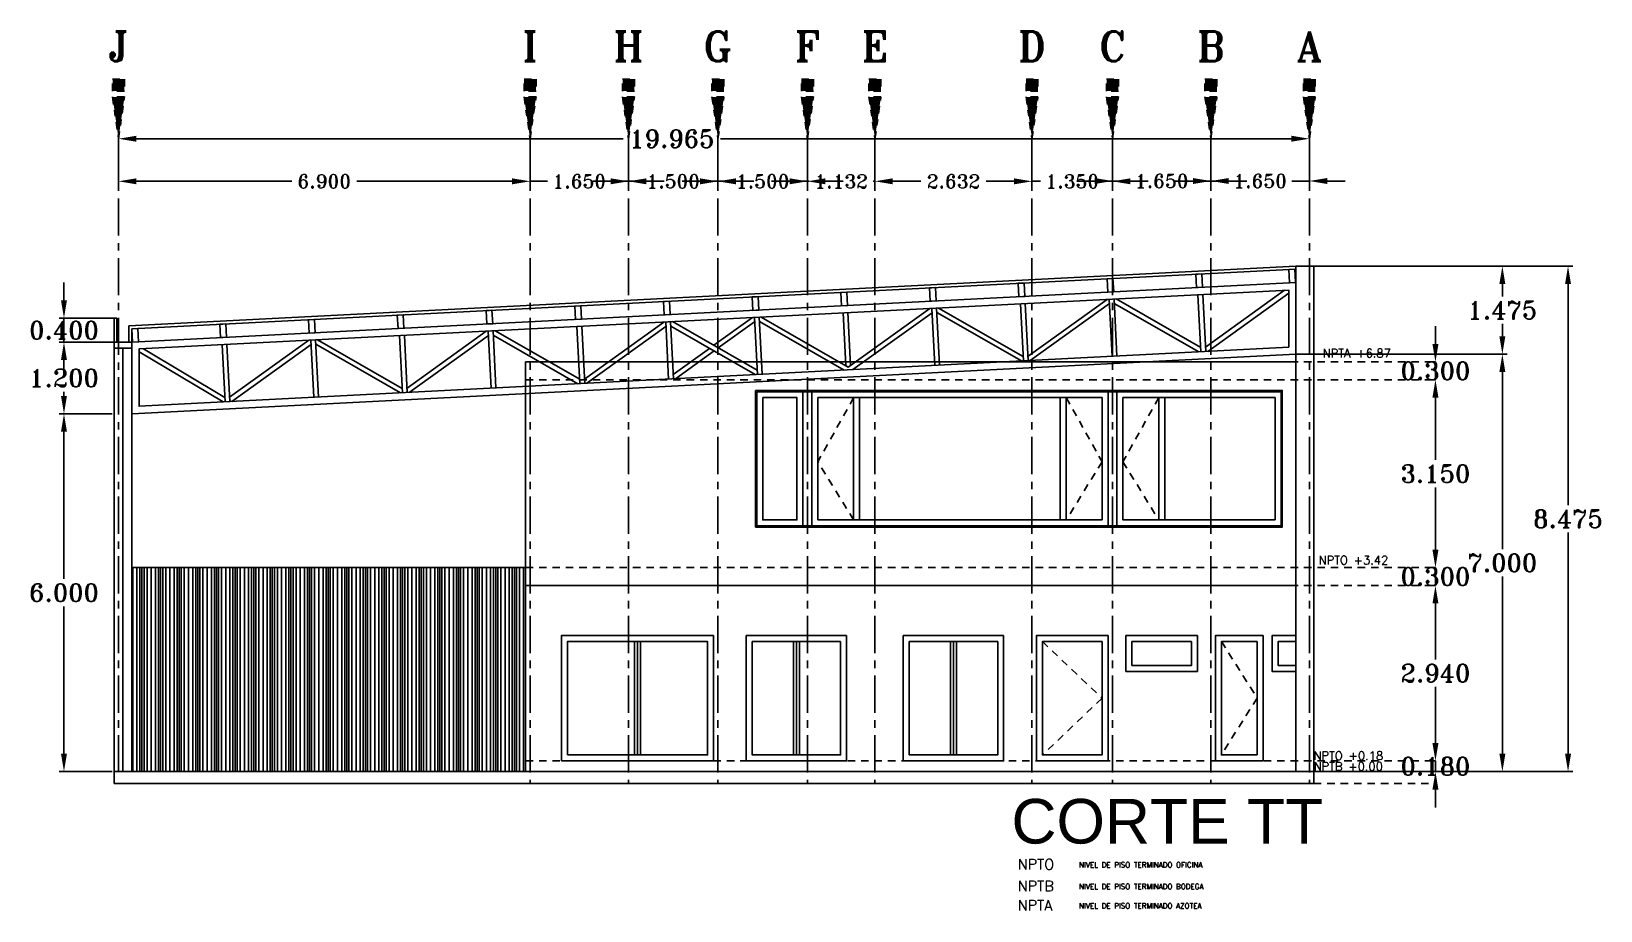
# Model space of a CAD drawing. Extents: x 915 to 2178, y -798 to 165.
# Drawn here: x 1330.35 to 1356.66, y -748.1 to -733.36 of the extents above; entities that cross this region are included whole.
import ezdxf
from ezdxf.enums import TextEntityAlignment as Align

# ---------------------------------------------------------------- set-up
doc = ezdxf.new("R2010")
doc.units = 0
doc.header["$LTSCALE"] = 0.5
doc.header["$MEASUREMENT"] = 0
for name, pattern in [('CENTER', [2, 1.25, -0.25, 0.25, -0.25]), ('DASHDOT2', [0.5, 0.25, -0.125, 0, -0.125]), ('HIDDEN2', [0.1875, 0.125, -0.0625])]:
    doc.linetypes.add(name, pattern=pattern)
doc.layers.get('0').update_dxf_attribs({"linetype": 'CONTINUOUS'})
doc.layers.get('DEFPOINTS').update_dxf_attribs({"linetype": 'CONTINUOUS'})
for name, color, linetype in [('COTA', 7, 'CONTINUOUS'), ('EJE', 125, 'DASHDOT2'), ('EJES', 125, 'CENTER'), ('LOSA', 1, 'CONTINUOUS'), ('MEM', 7, 'CONTINUOUS'), ('MOBILIARIO', 125, 'CONTINUOUS'), ('MURO', 150, 'CONTINUOUS'), ('muro bajo', 40, 'CONTINUOUS'), ('muro_facahda', 33, 'CONTINUOUS'), ('proyecciones', 6, 'HIDDEN2')]:
    doc.layers.add(name, color=color, linetype=linetype)
doc.styles.add('ROMANT', font='romant')
doc.styles.add('SWISS', font='SAS_____.pfb')
doc.dimstyles.new('detalle', dxfattribs={"dimtxt": 0.2, "dimasz": 0.15, "dimexe": 0.08, "dimexo": 0, "dimgap": 0.08, "dimtad": 0, "dimtih": 1, "dimtoh": 1, "dimdec": 3, "dimzin": 1, "dimdsep": 46, "dimtxsty": 'ROMANT', "dimcen": 0.15, "dimclrd": 143, "dimclre": 9, "dimadec": 0, "dimazin": 0, "dimtfac": 1, "dimtdec": 3, "dimtmove": 0, "dimatfit": 3, "dimfxl": 1, "dimarcsym": 0})

# ---------------------------------------------------------------- blocks, each defined once
blk = doc.blocks.new('DI-P0101')
at = {"const_width": 0.2}
blk.add_lwpolyline([(0, 0.8), (0, 1)], dxfattribs=at)
for points in [[(0.1, 1), (0.1, 0.8), (-0.1, 0.8), (-0.1, 1)], [(0, 0), (0.1, 0.7), (-0.1, 0.7)]]:
    blk.add_lwpolyline(points, close=True)
blk.add_lwpolyline([(0, 0, 0, 0.2, 0), (0, 0.7, 0.2, 0.2, 0)], format="xyseb")
at = {"style": 'ROMANT'}
blk.add_attdef('1', text='', height=0.6, dxfattribs=at).set_placement((0, 1.3), align=Align.CENTER)
blk = doc.blocks.new('*D212')
at = {"layer": 'COTA', "color": 9, "lineweight": -2, "transparency": 16777216}
for p, q in [((1351.773, -735.787), (1351.773, -735.952)), ((1350.123, -735.872), (1350.123, -735.952))]:
    blk.add_line(p, q, dxfattribs=at)
at = {"layer": 'COTA', "color": 143, "lineweight": -2, "transparency": 16777216}
for p, q in [((1349.823, -735.872), (1349.523, -735.872)), ((1350.123, -735.872), (1350.413, -735.872)), ((1351.773, -735.872), (1351.482, -735.872)), ((1352.073, -735.872), (1352.373, -735.872))]:
    blk.add_line(p, q, dxfattribs=at)
at = {"layer": 'COTA', "color": 143, "transparency": 16777216}
for points in [[(1349.823, -735.822), (1349.823, -735.922), (1350.123, -735.872)], [(1352.073, -735.822), (1352.073, -735.922), (1351.773, -735.872)]]:
    blk.add_solid(points, dxfattribs=at)
at = {"layer": 'DEFPOINTS', "color": 0, "transparency": 16777216}
for p in [(1351.773, -735.787), (1350.123, -735.872), (1350.123, -735.872)]:
    blk.add_point(p, dxfattribs=at)
at = {"layer": 'COTA', "color": 0, "transparency": 16777216, "insert": (1350.948, -735.872), "char_height": 0.23, "attachment_point": 5, "style": 'ROMANT'}
blk.add_mtext('1.650', dxfattribs=at)
blk = doc.blocks.new('*D213')
at = {"layer": 'COTA', "color": 9, "lineweight": -2, "transparency": 16777216}
for p, q in [((1348.473, -735.872), (1348.473, -735.792)), ((1350.123, -735.787), (1350.123, -735.952))]:
    blk.add_line(p, q, dxfattribs=at)
at = {"layer": 'COTA', "color": 143, "lineweight": -2, "transparency": 16777216}
for p, q in [((1348.173, -735.872), (1347.873, -735.872)), ((1348.473, -735.872), (1348.763, -735.872)), ((1350.123, -735.872), (1349.832, -735.872)), ((1350.423, -735.872), (1350.723, -735.872))]:
    blk.add_line(p, q, dxfattribs=at)
at = {"layer": 'COTA', "color": 143, "transparency": 16777216}
for points in [[(1348.173, -735.822), (1348.173, -735.922), (1348.473, -735.872)], [(1350.423, -735.822), (1350.423, -735.922), (1350.123, -735.872)]]:
    blk.add_solid(points, dxfattribs=at)
at = {"layer": 'DEFPOINTS', "color": 0, "transparency": 16777216}
for p in [(1350.123, -735.787), (1348.473, -735.872), (1348.473, -735.872)]:
    blk.add_point(p, dxfattribs=at)
at = {"layer": 'COTA', "color": 0, "transparency": 16777216, "insert": (1349.298, -735.872), "char_height": 0.23, "attachment_point": 5, "style": 'ROMANT'}
blk.add_mtext('1.650', dxfattribs=at)
blk = doc.blocks.new('*D214')
at = {"layer": 'COTA', "color": 9, "lineweight": -2, "transparency": 16777216}
for p, q in [((1347.123, -735.787), (1347.123, -735.957)), ((1348.473, -735.787), (1348.473, -735.957))]:
    blk.add_line(p, q, dxfattribs=at)
at = {"layer": 'COTA', "color": 143, "lineweight": -2, "transparency": 16777216}
for p, q in [((1346.823, -735.877), (1346.523, -735.877)), ((1347.123, -735.877), (1347.263, -735.877)), ((1348.473, -735.877), (1348.332, -735.877)), ((1348.773, -735.877), (1349.073, -735.877))]:
    blk.add_line(p, q, dxfattribs=at)
at = {"layer": 'COTA', "color": 143, "transparency": 16777216}
for points in [[(1346.823, -735.827), (1346.823, -735.927), (1347.123, -735.877)], [(1348.773, -735.827), (1348.773, -735.927), (1348.473, -735.877)]]:
    blk.add_solid(points, dxfattribs=at)
at = {"layer": 'DEFPOINTS', "color": 0, "transparency": 16777216}
for p in [(1347.123, -735.787), (1348.473, -735.787), (1347.123, -735.877)]:
    blk.add_point(p, dxfattribs=at)
at = {"layer": 'COTA', "color": 0, "transparency": 16777216, "insert": (1347.798, -735.877), "char_height": 0.23, "attachment_point": 5, "style": 'ROMANT'}
blk.add_mtext('1.350', dxfattribs=at)
blk = doc.blocks.new('*D215')
at = {"layer": 'COTA', "color": 9, "lineweight": -2, "transparency": 16777216}
for p, q in [((1344.49, -735.787), (1344.49, -735.957)), ((1347.123, -735.813), (1347.123, -735.957))]:
    blk.add_line(p, q, dxfattribs=at)
at = {"layer": 'COTA', "color": 143, "lineweight": -2, "transparency": 16777216}
for p, q in [((1344.79, -735.877), (1345.261, -735.877)), ((1346.823, -735.877), (1346.352, -735.877))]:
    blk.add_line(p, q, dxfattribs=at)
at = {"layer": 'COTA', "color": 143, "transparency": 16777216}
for points in [[(1344.79, -735.827), (1344.79, -735.927), (1344.49, -735.877)], [(1346.823, -735.827), (1346.823, -735.927), (1347.123, -735.877)]]:
    blk.add_solid(points, dxfattribs=at)
at = {"layer": 'DEFPOINTS', "color": 0, "transparency": 16777216}
for p in [(1344.49, -735.787), (1347.123, -735.813), (1344.49, -735.877)]:
    blk.add_point(p, dxfattribs=at)
at = {"layer": 'COTA', "color": 0, "transparency": 16777216, "insert": (1345.807, -735.877), "char_height": 0.23, "attachment_point": 5, "style": 'ROMANT'}
blk.add_mtext('2.632', dxfattribs=at)
blk = doc.blocks.new('*D216')
at = {"layer": 'COTA', "color": 9, "lineweight": -2, "transparency": 16777216}
for p, q in [((1343.358, -735.787), (1343.358, -735.957)), ((1344.49, -735.877), (1344.49, -735.797))]:
    blk.add_line(p, q, dxfattribs=at)
at = {"layer": 'COTA', "color": 143, "lineweight": -2, "transparency": 16777216}
for p, q in [((1343.058, -735.877), (1342.758, -735.877)), ((1343.358, -735.877), (1343.39, -735.877)), ((1344.49, -735.877), (1344.459, -735.877)), ((1344.79, -735.877), (1345.09, -735.877))]:
    blk.add_line(p, q, dxfattribs=at)
at = {"layer": 'COTA', "color": 143, "transparency": 16777216}
for points in [[(1343.058, -735.827), (1343.058, -735.927), (1343.358, -735.877)], [(1344.79, -735.827), (1344.79, -735.927), (1344.49, -735.877)]]:
    blk.add_solid(points, dxfattribs=at)
at = {"layer": 'DEFPOINTS', "color": 0, "transparency": 16777216}
for p in [(1343.358, -735.787), (1343.358, -735.877), (1344.49, -735.877)]:
    blk.add_point(p, dxfattribs=at)
at = {"layer": 'COTA', "color": 0, "transparency": 16777216, "insert": (1343.924, -735.877), "char_height": 0.23, "attachment_point": 5, "style": 'ROMANT'}
blk.add_mtext('1.132', dxfattribs=at)
blk = doc.blocks.new('*D217')
at = {"layer": 'COTA', "color": 9, "lineweight": -2, "transparency": 16777216}
for p, q in [((1341.858, -735.787), (1341.858, -735.957)), ((1343.358, -735.787), (1343.358, -735.957))]:
    blk.add_line(p, q, dxfattribs=at)
at = {"layer": 'COTA', "color": 143, "lineweight": -2, "transparency": 16777216}
for p, q in [((1341.558, -735.877), (1341.258, -735.877)), ((1341.858, -735.877), (1342.073, -735.877)), ((1343.358, -735.877), (1343.143, -735.877)), ((1343.658, -735.877), (1343.958, -735.877))]:
    blk.add_line(p, q, dxfattribs=at)
at = {"layer": 'COTA', "color": 143, "transparency": 16777216}
for points in [[(1341.558, -735.827), (1341.558, -735.927), (1341.858, -735.877)], [(1343.658, -735.827), (1343.658, -735.927), (1343.358, -735.877)]]:
    blk.add_solid(points, dxfattribs=at)
at = {"layer": 'DEFPOINTS', "color": 0, "transparency": 16777216}
for p in [(1341.858, -735.787), (1343.358, -735.787), (1341.858, -735.877)]:
    blk.add_point(p, dxfattribs=at)
at = {"layer": 'COTA', "color": 0, "transparency": 16777216, "insert": (1342.608, -735.877), "char_height": 0.23, "attachment_point": 5, "style": 'ROMANT'}
blk.add_mtext('1.500', dxfattribs=at)
blk = doc.blocks.new('*D218')
at = {"layer": 'COTA', "color": 9, "lineweight": -2, "transparency": 16777216}
for p, q in [((1340.358, -735.787), (1340.358, -735.957)), ((1341.858, -735.877), (1341.858, -735.797))]:
    blk.add_line(p, q, dxfattribs=at)
at = {"layer": 'COTA', "color": 143, "lineweight": -2, "transparency": 16777216}
for p, q in [((1340.058, -735.877), (1339.758, -735.877)), ((1340.358, -735.877), (1340.573, -735.877)), ((1341.858, -735.877), (1341.643, -735.877)), ((1342.158, -735.877), (1342.458, -735.877))]:
    blk.add_line(p, q, dxfattribs=at)
at = {"layer": 'COTA', "color": 143, "transparency": 16777216}
for points in [[(1340.058, -735.827), (1340.058, -735.927), (1340.358, -735.877)], [(1342.158, -735.827), (1342.158, -735.927), (1341.858, -735.877)]]:
    blk.add_solid(points, dxfattribs=at)
at = {"layer": 'DEFPOINTS', "color": 0, "transparency": 16777216}
for p in [(1340.358, -735.787), (1340.358, -735.877), (1341.858, -735.877)]:
    blk.add_point(p, dxfattribs=at)
at = {"layer": 'COTA', "color": 0, "transparency": 16777216, "insert": (1341.108, -735.877), "char_height": 0.23, "attachment_point": 5, "style": 'ROMANT'}
blk.add_mtext('1.500', dxfattribs=at)
blk = doc.blocks.new('*D219')
at = {"layer": 'COTA', "color": 9, "lineweight": -2, "transparency": 16777216}
for p, q in [((1338.708, -735.787), (1338.708, -735.957)), ((1340.358, -735.877), (1340.358, -735.797))]:
    blk.add_line(p, q, dxfattribs=at)
at = {"layer": 'COTA', "color": 143, "lineweight": -2, "transparency": 16777216}
for p, q in [((1338.408, -735.877), (1338.108, -735.877)), ((1338.708, -735.877), (1338.998, -735.877)), ((1340.358, -735.877), (1340.068, -735.877)), ((1340.658, -735.877), (1340.958, -735.877))]:
    blk.add_line(p, q, dxfattribs=at)
at = {"layer": 'COTA', "color": 143, "transparency": 16777216}
for points in [[(1338.408, -735.827), (1338.408, -735.927), (1338.708, -735.877)], [(1340.658, -735.827), (1340.658, -735.927), (1340.358, -735.877)]]:
    blk.add_solid(points, dxfattribs=at)
at = {"layer": 'DEFPOINTS', "color": 0, "transparency": 16777216}
for p in [(1338.708, -735.787), (1338.708, -735.877), (1340.358, -735.877)]:
    blk.add_point(p, dxfattribs=at)
at = {"layer": 'COTA', "color": 0, "transparency": 16777216, "insert": (1339.533, -735.877), "char_height": 0.23, "attachment_point": 5, "style": 'ROMANT'}
blk.add_mtext('1.650', dxfattribs=at)
blk = doc.blocks.new('*D220')
at = {"layer": 'COTA', "color": 9, "lineweight": -2, "transparency": 16777216}
for p, q in [((1331.808, -735.163), (1331.808, -735.957)), ((1338.708, -735.877), (1338.708, -735.797))]:
    blk.add_line(p, q, dxfattribs=at)
at = {"layer": 'COTA', "color": 143, "lineweight": -2, "transparency": 16777216}
for p, q in [((1332.108, -735.877), (1334.713, -735.877)), ((1338.408, -735.877), (1335.803, -735.877))]:
    blk.add_line(p, q, dxfattribs=at)
at = {"layer": 'COTA', "color": 143, "transparency": 16777216}
for points in [[(1332.108, -735.827), (1332.108, -735.927), (1331.808, -735.877)], [(1338.408, -735.827), (1338.408, -735.927), (1338.708, -735.877)]]:
    blk.add_solid(points, dxfattribs=at)
at = {"layer": 'DEFPOINTS', "color": 0, "transparency": 16777216}
for p in [(1331.808, -735.163), (1331.808, -735.877), (1338.708, -735.877)]:
    blk.add_point(p, dxfattribs=at)
at = {"layer": 'COTA', "color": 0, "transparency": 16777216, "insert": (1335.258, -735.877), "char_height": 0.23, "attachment_point": 5, "style": 'ROMANT'}
blk.add_mtext('6.900', dxfattribs=at)
blk = doc.blocks.new('*D221')
at = {"layer": 'COTA', "color": 9, "lineweight": -2, "transparency": 16777216}
for p, q in [((1351.773, -735.007), (1351.773, -735.243)), ((1331.808, -735.163), (1331.808, -735.083))]:
    blk.add_line(p, q, dxfattribs=at)
at = {"layer": 'COTA', "color": 143, "lineweight": -2, "transparency": 16777216}
for p, q in [((1332.108, -735.163), (1340.271, -735.163)), ((1351.473, -735.163), (1341.902, -735.163))]:
    blk.add_line(p, q, dxfattribs=at)
at = {"layer": 'COTA', "color": 143, "transparency": 16777216}
for points in [[(1332.108, -735.113), (1332.108, -735.213), (1331.808, -735.163)], [(1351.473, -735.113), (1351.473, -735.213), (1351.773, -735.163)]]:
    blk.add_solid(points, dxfattribs=at)
at = {"layer": 'DEFPOINTS', "color": 0, "transparency": 16777216}
for p in [(1351.773, -735.007), (1331.808, -735.163), (1351.773, -735.163)]:
    blk.add_point(p, dxfattribs=at)
at = {"layer": 'COTA', "color": 0, "transparency": 16777216, "insert": (1341.086, -735.163), "char_height": 0.3, "attachment_point": 5, "style": 'ROMANT'}
blk.add_mtext('19.965', dxfattribs=at)
blk = doc.blocks.new('*D222')
at = {"layer": 'COTA', "color": 9, "lineweight": -2, "transparency": 16777216}
for p, q in [((1353.887, -739.204), (1353.807, -739.204)), ((1353.887, -742.354), (1353.807, -742.354))]:
    blk.add_line(p, q, dxfattribs=at)
at = {"layer": 'COTA', "color": 143, "lineweight": -2, "transparency": 16777216}
for p, q in [((1353.887, -739.504), (1353.887, -740.549)), ((1353.887, -742.054), (1353.887, -741.009))]:
    blk.add_line(p, q, dxfattribs=at)
at = {"layer": 'COTA', "color": 143, "transparency": 16777216}
for points in [[(1353.837, -739.504), (1353.937, -739.504), (1353.887, -739.204)], [(1353.837, -742.054), (1353.937, -742.054), (1353.887, -742.354)]]:
    blk.add_solid(points, dxfattribs=at)
at = {"layer": 'DEFPOINTS', "color": 0, "transparency": 16777216}
for p in [(1353.887, -739.204), (1353.887, -739.204), (1353.887, -742.354)]:
    blk.add_point(p, dxfattribs=at)
at = {"layer": 'COTA', "color": 0, "transparency": 16777216, "insert": (1353.887, -740.779), "char_height": 0.3, "attachment_point": 5, "style": 'ROMANT'}
blk.add_mtext('3.150', dxfattribs=at)
blk = doc.blocks.new('*D223')
at = {"layer": 'COTA', "color": 9, "lineweight": -2, "transparency": 16777216}
for p, q in [((1353.887, -742.654), (1353.807, -742.654)), ((1353.887, -745.594), (1353.807, -745.594))]:
    blk.add_line(p, q, dxfattribs=at)
at = {"layer": 'COTA', "color": 143, "lineweight": -2, "transparency": 16777216}
for p, q in [((1353.887, -742.954), (1353.887, -743.894)), ((1353.887, -745.294), (1353.887, -744.354))]:
    blk.add_line(p, q, dxfattribs=at)
at = {"layer": 'COTA', "color": 143, "transparency": 16777216}
for points in [[(1353.837, -742.954), (1353.937, -742.954), (1353.887, -742.654)], [(1353.837, -745.294), (1353.937, -745.294), (1353.887, -745.594)]]:
    blk.add_solid(points, dxfattribs=at)
at = {"layer": 'DEFPOINTS', "color": 0, "transparency": 16777216}
for p in [(1353.887, -742.654), (1353.887, -745.594), (1353.887, -745.594)]:
    blk.add_point(p, dxfattribs=at)
at = {"layer": 'COTA', "color": 0, "transparency": 16777216, "insert": (1353.887, -744.124), "char_height": 0.3, "attachment_point": 5, "style": 'ROMANT'}
blk.add_mtext('2.940', dxfattribs=at)
blk = doc.blocks.new('*D224')
at = {"layer": 'COTA', "color": 143, "lineweight": -2, "transparency": 16777216}
for p, q in [((1353.887, -745.294), (1353.887, -744.994)), ((1353.887, -745.594), (1353.887, -745.774)), ((1353.887, -745.594), (1353.887, -745.774)), ((1353.887, -746.074), (1353.887, -746.374))]:
    blk.add_line(p, q, dxfattribs=at)
at = {"layer": 'COTA', "color": 9, "lineweight": -2, "transparency": 16777216}
for p, q in [((1353.887, -745.594), (1353.807, -745.594)), ((1353.887, -745.774), (1353.807, -745.774))]:
    blk.add_line(p, q, dxfattribs=at)
at = {"layer": 'COTA', "color": 143, "transparency": 16777216}
for points in [[(1353.837, -745.294), (1353.937, -745.294), (1353.887, -745.594)], [(1353.837, -746.074), (1353.937, -746.074), (1353.887, -745.774)]]:
    blk.add_solid(points, dxfattribs=at)
at = {"layer": 'DEFPOINTS', "color": 0, "transparency": 16777216}
for p in [(1353.887, -745.594), (1353.887, -745.774), (1353.887, -745.774)]:
    blk.add_point(p, dxfattribs=at)
at = {"layer": 'COTA', "color": 0, "transparency": 16777216, "insert": (1353.887, -745.684), "char_height": 0.3, "attachment_point": 5, "style": 'ROMANT'}
blk.add_mtext('0.180', dxfattribs=at)
blk = doc.blocks.new('*D225')
at = {"layer": 'COTA', "color": 143, "lineweight": -2, "transparency": 16777216}
for p, q in [((1353.887, -742.054), (1353.887, -741.754)), ((1353.887, -742.354), (1353.887, -742.654)), ((1353.887, -742.354), (1353.887, -742.654)), ((1353.887, -742.954), (1353.887, -743.254))]:
    blk.add_line(p, q, dxfattribs=at)
at = {"layer": 'COTA', "color": 9, "lineweight": -2, "transparency": 16777216}
for p, q in [((1353.887, -742.354), (1353.807, -742.354)), ((1353.887, -742.654), (1353.807, -742.654))]:
    blk.add_line(p, q, dxfattribs=at)
at = {"layer": 'COTA', "color": 143, "transparency": 16777216}
for points in [[(1353.837, -742.054), (1353.937, -742.054), (1353.887, -742.354)], [(1353.837, -742.954), (1353.937, -742.954), (1353.887, -742.654)]]:
    blk.add_solid(points, dxfattribs=at)
at = {"layer": 'DEFPOINTS', "color": 0, "transparency": 16777216}
for p in [(1353.887, -742.354), (1353.887, -742.654), (1353.887, -742.654)]:
    blk.add_point(p, dxfattribs=at)
at = {"layer": 'COTA', "color": 0, "transparency": 16777216, "insert": (1353.887, -742.504), "char_height": 0.3, "attachment_point": 5, "style": 'ROMANT'}
blk.add_mtext('0.300', dxfattribs=at)
blk = doc.blocks.new('*D226')
at = {"layer": 'COTA', "color": 143, "lineweight": -2, "transparency": 16777216}
for p, q in [((1353.887, -738.604), (1353.887, -738.304)), ((1353.887, -738.904), (1353.887, -739.204)), ((1353.887, -738.904), (1353.887, -739.204)), ((1353.887, -739.504), (1353.887, -739.804))]:
    blk.add_line(p, q, dxfattribs=at)
at = {"layer": 'COTA', "color": 9, "lineweight": -2, "transparency": 16777216}
for p, q in [((1353.887, -738.904), (1353.807, -738.904)), ((1353.887, -739.204), (1353.807, -739.204))]:
    blk.add_line(p, q, dxfattribs=at)
at = {"layer": 'COTA', "color": 143, "transparency": 16777216}
for points in [[(1353.837, -738.604), (1353.937, -738.604), (1353.887, -738.904)], [(1353.837, -739.504), (1353.937, -739.504), (1353.887, -739.204)]]:
    blk.add_solid(points, dxfattribs=at)
at = {"layer": 'DEFPOINTS', "color": 0, "transparency": 16777216}
for p in [(1353.887, -738.904), (1353.887, -739.204), (1353.887, -739.204)]:
    blk.add_point(p, dxfattribs=at)
at = {"layer": 'COTA', "color": 0, "transparency": 16777216, "insert": (1353.887, -739.054), "char_height": 0.3, "attachment_point": 5, "style": 'ROMANT'}
blk.add_mtext('0.300', dxfattribs=at)
blk = doc.blocks.new('*D227')
at = {"layer": 'COTA', "color": 9, "lineweight": -2, "transparency": 16777216}
for p, q in [((1331.7, -739.774), (1330.814, -739.774)), ((1331.7, -745.774), (1330.814, -745.774))]:
    blk.add_line(p, q, dxfattribs=at)
at = {"layer": 'COTA', "color": 143, "lineweight": -2, "transparency": 16777216}
for p, q in [((1330.894, -740.074), (1330.894, -742.544)), ((1330.894, -745.474), (1330.894, -743.004))]:
    blk.add_line(p, q, dxfattribs=at)
at = {"layer": 'COTA', "color": 143, "transparency": 16777216}
for points in [[(1330.844, -740.074), (1330.944, -740.074), (1330.894, -739.774)], [(1330.844, -745.474), (1330.944, -745.474), (1330.894, -745.774)]]:
    blk.add_solid(points, dxfattribs=at)
at = {"layer": 'DEFPOINTS', "color": 0, "transparency": 16777216}
for p in [(1331.7, -739.774), (1330.894, -745.774), (1331.7, -745.774)]:
    blk.add_point(p, dxfattribs=at)
at = {"layer": 'COTA', "color": 0, "transparency": 16777216, "insert": (1330.894, -742.774), "char_height": 0.3, "attachment_point": 5, "style": 'ROMANT'}
blk.add_mtext('6.000', dxfattribs=at)
blk = doc.blocks.new('*D228')
at = {"layer": 'COTA', "color": 9, "lineweight": -2, "transparency": 16777216}
for p, q in [((1351.848, -738.774), (1355.089, -738.774)), ((1351.848, -745.774), (1355.089, -745.774))]:
    blk.add_line(p, q, dxfattribs=at)
at = {"layer": 'COTA', "color": 143, "lineweight": -2, "transparency": 16777216}
for p, q in [((1355.009, -739.074), (1355.009, -742.044)), ((1355.009, -745.474), (1355.009, -742.504))]:
    blk.add_line(p, q, dxfattribs=at)
at = {"layer": 'COTA', "color": 143, "transparency": 16777216}
for points in [[(1354.959, -739.074), (1355.059, -739.074), (1355.009, -738.774)], [(1354.959, -745.474), (1355.059, -745.474), (1355.009, -745.774)]]:
    blk.add_solid(points, dxfattribs=at)
at = {"layer": 'DEFPOINTS', "color": 0, "transparency": 16777216}
for p in [(1351.848, -738.774), (1351.848, -745.774), (1355.009, -745.774)]:
    blk.add_point(p, dxfattribs=at)
at = {"layer": 'COTA', "color": 0, "transparency": 16777216, "insert": (1355.009, -742.274), "char_height": 0.3, "attachment_point": 5, "style": 'ROMANT'}
blk.add_mtext('7.000', dxfattribs=at)
blk = doc.blocks.new('*D371')
at = {"layer": 'COTA', "color": 9, "lineweight": -2, "transparency": 16777216}
for p, q in [((1351.848, -737.299), (1355.089, -737.299)), ((1351.848, -738.774), (1355.089, -738.774))]:
    blk.add_line(p, q, dxfattribs=at)
at = {"layer": 'COTA', "color": 143, "lineweight": -2, "transparency": 16777216}
for p, q in [((1355.009, -737.599), (1355.009, -737.806)), ((1355.009, -738.474), (1355.009, -738.266))]:
    blk.add_line(p, q, dxfattribs=at)
at = {"layer": 'COTA', "color": 143, "transparency": 16777216}
for points in [[(1354.959, -737.599), (1355.059, -737.599), (1355.009, -737.299)], [(1354.959, -738.474), (1355.059, -738.474), (1355.009, -738.774)]]:
    blk.add_solid(points, dxfattribs=at)
at = {"layer": 'DEFPOINTS', "color": 0, "transparency": 16777216}
for p in [(1351.848, -737.299), (1355.009, -737.299), (1351.848, -738.774)]:
    blk.add_point(p, dxfattribs=at)
at = {"layer": 'COTA', "color": 0, "transparency": 16777216, "insert": (1355.009, -738.036), "char_height": 0.3, "attachment_point": 5, "style": 'ROMANT'}
blk.add_mtext('1.475', dxfattribs=at)
blk = doc.blocks.new('*D372')
at = {"layer": 'COTA', "color": 9, "lineweight": -2, "transparency": 16777216}
for p, q in [((1331.733, -738.574), (1330.814, -738.574)), ((1331.7, -739.774), (1330.814, -739.774))]:
    blk.add_line(p, q, dxfattribs=at)
at = {"layer": 'COTA', "color": 143, "lineweight": -2, "transparency": 16777216}
for p, q in [((1330.894, -738.874), (1330.894, -738.944)), ((1330.894, -739.474), (1330.894, -739.404))]:
    blk.add_line(p, q, dxfattribs=at)
at = {"layer": 'COTA', "color": 143, "transparency": 16777216}
for points in [[(1330.844, -738.874), (1330.944, -738.874), (1330.894, -738.574)], [(1330.844, -739.474), (1330.944, -739.474), (1330.894, -739.774)]]:
    blk.add_solid(points, dxfattribs=at)
at = {"layer": 'DEFPOINTS', "color": 0, "transparency": 16777216}
for p in [(1330.894, -738.574), (1331.733, -738.574), (1331.7, -739.774)]:
    blk.add_point(p, dxfattribs=at)
at = {"layer": 'COTA', "color": 0, "transparency": 16777216, "insert": (1330.894, -739.174), "char_height": 0.3, "attachment_point": 5, "style": 'ROMANT'}
blk.add_mtext('1.200', dxfattribs=at)
blk = doc.blocks.new('*D373')
at = {"layer": 'COTA', "color": 143, "lineweight": -2, "transparency": 16777216}
for p, q in [((1330.894, -737.874), (1330.894, -737.574)), ((1330.894, -738.574), (1330.894, -738.174)), ((1330.894, -738.574), (1330.894, -738.174)), ((1330.894, -738.874), (1330.894, -739.174))]:
    blk.add_line(p, q, dxfattribs=at)
at = {"layer": 'COTA', "color": 9, "lineweight": -2, "transparency": 16777216}
for p, q in [((1331.733, -738.174), (1330.814, -738.174)), ((1331.733, -738.574), (1330.814, -738.574))]:
    blk.add_line(p, q, dxfattribs=at)
at = {"layer": 'COTA', "color": 143, "transparency": 16777216}
for points in [[(1330.844, -737.874), (1330.944, -737.874), (1330.894, -738.174)], [(1330.844, -738.874), (1330.944, -738.874), (1330.894, -738.574)]]:
    blk.add_solid(points, dxfattribs=at)
at = {"layer": 'DEFPOINTS', "color": 0, "transparency": 16777216}
for p in [(1330.894, -738.174), (1331.733, -738.174), (1331.733, -738.574)]:
    blk.add_point(p, dxfattribs=at)
at = {"layer": 'COTA', "color": 0, "transparency": 16777216, "insert": (1330.894, -738.374), "char_height": 0.3, "attachment_point": 5, "style": 'ROMANT'}
blk.add_mtext('0.400', dxfattribs=at)
blk = doc.blocks.new('*D375')
at = {"layer": 'COTA', "color": 9, "lineweight": -2, "transparency": 16777216}
for p, q in [((1351.848, -737.299), (1356.19, -737.299)), ((1351.848, -745.774), (1356.19, -745.774))]:
    blk.add_line(p, q, dxfattribs=at)
at = {"layer": 'COTA', "color": 143, "lineweight": -2, "transparency": 16777216}
for p, q in [((1356.11, -737.599), (1356.11, -741.306)), ((1356.11, -745.474), (1356.11, -741.766))]:
    blk.add_line(p, q, dxfattribs=at)
at = {"layer": 'COTA', "color": 143, "transparency": 16777216}
for points in [[(1356.06, -737.599), (1356.16, -737.599), (1356.11, -737.299)], [(1356.06, -745.474), (1356.16, -745.474), (1356.11, -745.774)]]:
    blk.add_solid(points, dxfattribs=at)
at = {"layer": 'DEFPOINTS', "color": 0, "transparency": 16777216}
for p in [(1351.848, -737.299), (1356.11, -737.299), (1351.848, -745.774)]:
    blk.add_point(p, dxfattribs=at)
at = {"layer": 'COTA', "color": 0, "transparency": 16777216, "insert": (1356.11, -741.536), "char_height": 0.3, "attachment_point": 5, "style": 'ROMANT'}
blk.add_mtext('8.475', dxfattribs=at)

msp = doc.modelspace()

# ---------------------------------------------------------------- linework, layer by layer
at = {"layer": 'EJES'}
for p, q in [((1331.808, -735.1632), (1331.808, -745.774)), ((1338.708, -735.1632), (1338.708, -745.974)), ((1340.358, -735.1632), (1340.358, -745.974)), ((1341.858, -735.1632), (1341.858, -745.974)), ((1343.358, -735.1632), (1343.358, -745.974)), ((1344.4903, -735.1632), (1344.4903, -745.974)), ((1347.1227, -735.1632), (1347.1227, -745.974)), ((1348.4727, -735.1632), (1348.4727, -745.974)), ((1350.1227, -735.1632), (1350.1227, -745.974)), ((1351.7727, -735.1632), (1351.7727, -745.974))]:
    msp.add_line(p, q, dxfattribs=at)
at = {"layer": 'LOSA'}
for p, q in [((1351.8477, -745.774), (1331.733, -745.774)), ((1331.733, -745.774), (1331.733, -745.974)), ((1351.8477, -745.774), (1351.8477, -745.974)), ((1351.8477, -745.974), (1331.733, -745.974))]:
    msp.add_line(p, q, dxfattribs=at)
at = {"layer": 'MOBILIARIO'}
for p, q in [((1351.5477, -737.2986), (1331.983, -738.3012)), ((1351.5477, -737.3487), (1332.033, -738.3487)), ((1331.733, -738.3641), (1331.733, -738.314)), ((1331.983, -738.574), (1331.983, -738.3012)), ((1332.033, -738.574), (1332.033, -738.3487)), ((1344.133, -739.504), (1344.133, -741.554)), ((1344.233, -739.504), (1344.233, -741.554)), ((1347.5977, -739.504), (1347.5977, -741.554)), ((1347.6977, -739.504), (1347.6977, -741.554)), ((1349.2477, -741.554), (1349.2477, -739.504)), ((1349.3477, -741.554), (1349.3477, -739.504)), ((1338.633, -742.354), (1332.033, -742.354)), ((1332.0459, -745.774), (1332.0459, -742.354)), ((1332.1167, -745.774), (1332.1167, -742.354)), ((1332.1667, -745.774), (1332.1667, -742.354)), ((1332.202, -745.774), (1332.202, -742.354)), ((1332.2374, -745.774), (1332.2374, -742.354)), ((1332.2874, -745.774), (1332.2874, -742.354)), ((1332.3581, -745.774), (1332.3581, -742.354)), ((1332.4288, -745.774), (1332.4288, -742.354)), ((1332.4788, -745.774), (1332.4788, -742.354)), ((1332.5141, -745.774), (1332.5141, -742.354)), ((1332.5495, -745.774), (1332.5495, -742.354)), ((1332.5995, -745.774), (1332.5995, -742.354)), ((1332.6702, -745.774), (1332.6702, -742.354)), ((1332.7409, -745.774), (1332.7409, -742.354)), ((1332.7909, -745.774), (1332.7909, -742.354)), ((1332.8263, -745.774), (1332.8263, -742.354)), ((1332.8616, -745.774), (1332.8616, -742.354)), ((1332.9116, -745.774), (1332.9116, -742.354)), ((1332.9823, -745.774), (1332.9823, -742.354)), ((1333.0531, -745.774), (1333.0531, -742.354)), ((1333.1031, -745.774), (1333.1031, -742.354)), ((1333.1384, -745.774), (1333.1384, -742.354)), ((1333.1738, -745.774), (1333.1738, -742.354)), ((1333.2238, -745.774), (1333.2238, -742.354)), ((1333.2945, -745.774), (1333.2945, -742.354)), ((1333.3652, -745.774), (1333.3652, -742.354)), ((1333.4152, -745.774), (1333.4152, -742.354)), ((1333.4505, -745.774), (1333.4505, -742.354)), ((1333.4859, -745.774), (1333.4859, -742.354)), ((1333.5359, -745.774), (1333.5359, -742.354)), ((1333.6066, -745.774), (1333.6066, -742.354)), ((1333.6773, -745.774), (1333.6773, -742.354)), ((1333.7273, -745.774), (1333.7273, -742.354)), ((1333.7627, -745.774), (1333.7627, -742.354)), ((1333.798, -745.774), (1333.798, -742.354)), ((1333.848, -745.774), (1333.848, -742.354)), ((1333.9187, -745.774), (1333.9187, -742.354)), ((1333.9895, -745.774), (1333.9895, -742.354)), ((1334.0395, -745.774), (1334.0395, -742.354)), ((1334.0748, -745.774), (1334.0748, -742.354)), ((1334.1102, -745.774), (1334.1102, -742.354)), ((1334.1602, -745.774), (1334.1602, -742.354)), ((1334.2309, -745.774), (1334.2309, -742.354)), ((1334.3016, -745.774), (1334.3016, -742.354)), ((1334.3516, -745.774), (1334.3516, -742.354)), ((1334.3869, -745.774), (1334.3869, -742.354)), ((1334.4223, -745.774), (1334.4223, -742.354)), ((1334.4723, -745.774), (1334.4723, -742.354)), ((1334.543, -745.774), (1334.543, -742.354)), ((1334.6137, -745.774), (1334.6137, -742.354)), ((1334.6637, -745.774), (1334.6637, -742.354)), ((1334.6991, -745.774), (1334.6991, -742.354)), ((1334.7344, -745.774), (1334.7344, -742.354)), ((1334.7844, -745.774), (1334.7844, -742.354)), ((1334.8551, -745.774), (1334.8551, -742.354)), ((1334.9258, -745.774), (1334.9258, -742.354)), ((1334.9758, -745.774), (1334.9758, -742.354)), ((1335.0112, -745.774), (1335.0112, -742.354)), ((1335.0466, -745.774), (1335.0466, -742.354)), ((1335.0966, -745.774), (1335.0966, -742.354)), ((1335.1673, -745.774), (1335.1673, -742.354)), ((1335.238, -745.774), (1335.238, -742.354)), ((1335.288, -745.774), (1335.288, -742.354)), ((1335.3233, -745.774), (1335.3233, -742.354)), ((1335.3587, -745.774), (1335.3587, -742.354)), ((1335.4087, -745.774), (1335.4087, -742.354)), ((1335.4794, -745.774), (1335.4794, -742.354)), ((1335.5501, -745.774), (1335.5501, -742.354)), ((1335.6001, -745.774), (1335.6001, -742.354)), ((1335.6355, -745.774), (1335.6355, -742.354)), ((1335.6708, -745.774), (1335.6708, -742.354)), ((1335.7208, -745.774), (1335.7208, -742.354)), ((1335.7915, -745.774), (1335.7915, -742.354)), ((1335.8622, -745.774), (1335.8622, -742.354)), ((1335.9122, -745.774), (1335.9122, -742.354)), ((1335.9476, -745.774), (1335.9476, -742.354)), ((1335.983, -745.774), (1335.983, -742.354)), ((1336.033, -745.774), (1336.033, -742.354)), ((1336.1037, -745.774), (1336.1037, -742.354)), ((1336.1744, -745.774), (1336.1744, -742.354)), ((1336.2244, -745.774), (1336.2244, -742.354)), ((1336.2597, -745.774), (1336.2597, -742.354)), ((1336.2951, -745.774), (1336.2951, -742.354)), ((1336.3451, -745.774), (1336.3451, -742.354)), ((1336.4158, -745.774), (1336.4158, -742.354)), ((1336.4865, -745.774), (1336.4865, -742.354)), ((1336.5365, -745.774), (1336.5365, -742.354)), ((1336.5719, -745.774), (1336.5719, -742.354)), ((1336.6072, -745.774), (1336.6072, -742.354)), ((1336.6572, -745.774), (1336.6572, -742.354)), ((1336.7279, -745.774), (1336.7279, -742.354)), ((1336.7986, -745.774), (1336.7986, -742.354)), ((1336.8486, -745.774), (1336.8486, -742.354)), ((1336.884, -745.774), (1336.884, -742.354)), ((1336.9194, -745.774), (1336.9194, -742.354)), ((1336.9694, -745.774), (1336.9694, -742.354)), ((1337.0401, -745.774), (1337.0401, -742.354)), ((1337.1108, -745.774), (1337.1108, -742.354)), ((1337.1608, -745.774), (1337.1608, -742.354)), ((1337.1961, -745.774), (1337.1961, -742.354)), ((1337.2315, -745.774), (1337.2315, -742.354)), ((1337.2815, -745.774), (1337.2815, -742.354)), ((1337.3522, -745.774), (1337.3522, -742.354)), ((1337.4229, -745.774), (1337.4229, -742.354)), ((1337.4729, -745.774), (1337.4729, -742.354)), ((1337.5083, -745.774), (1337.5083, -742.354)), ((1337.5436, -745.774), (1337.5436, -742.354)), ((1337.5936, -745.774), (1337.5936, -742.354)), ((1337.6643, -745.774), (1337.6643, -742.354)), ((1337.735, -745.774), (1337.735, -742.354)), ((1337.785, -745.774), (1337.785, -742.354)), ((1337.8204, -745.774), (1337.8204, -742.354)), ((1337.8557, -745.774), (1337.8557, -742.354)), ((1337.9057, -745.774), (1337.9057, -742.354)), ((1337.9765, -745.774), (1337.9765, -742.354)), ((1338.0472, -745.774), (1338.0472, -742.354)), ((1338.0972, -745.774), (1338.0972, -742.354)), ((1338.1325, -745.774), (1338.1325, -742.354)), ((1338.1679, -745.774), (1338.1679, -742.354)), ((1338.2179, -745.774), (1338.2179, -742.354)), ((1338.2886, -745.774), (1338.2886, -742.354)), ((1338.3593, -745.774), (1338.3593, -742.354)), ((1338.4093, -745.774), (1338.4093, -742.354)), ((1338.4447, -745.774), (1338.4447, -742.354)), ((1338.48, -745.774), (1338.48, -742.354)), ((1338.53, -745.774), (1338.53, -742.354)), ((1338.6007, -745.774), (1338.6007, -742.354)), ((1340.458, -743.594), (1340.458, -745.494)), ((1340.508, -743.594), (1340.508, -745.494)), ((1340.558, -743.594), (1340.558, -745.494)), ((1343.1242, -743.594), (1343.1242, -745.494)), ((1343.1742, -743.594), (1343.1742, -745.494)), ((1343.2242, -743.594), (1343.2242, -745.494)), ((1345.7565, -743.594), (1345.7565, -745.494)), ((1345.8065, -743.594), (1345.8065, -745.494)), ((1345.8565, -743.594), (1345.8565, -745.494))]:
    msp.add_line(p, q, dxfattribs=at)
for points in [[(1351.4301, -737.3547), (1351.4417, -737.5794), (1351.5415, -737.5743), (1351.53, -737.3496), (1351.4301, -737.3547)], [(1345.4064, -737.6634), (1345.418, -737.8881), (1345.5178, -737.883), (1345.5063, -737.6583), (1345.4064, -737.6634)], [(1346.8937, -737.5872), (1346.9052, -737.8119), (1347.0051, -737.8068), (1346.9936, -737.582), (1346.8937, -737.5872)], [(1348.381, -737.511), (1348.3925, -737.7357), (1348.4924, -737.7305), (1348.4809, -737.5058), (1348.381, -737.511)], [(1349.8683, -737.4347), (1349.8798, -737.6594), (1349.9797, -737.6543), (1349.9682, -737.4296), (1349.8683, -737.4347)], [(1340.9446, -737.892), (1340.9561, -738.1167), (1341.056, -738.1116), (1341.0445, -737.8869), (1340.9446, -737.892)], [(1342.4319, -737.8158), (1342.4434, -738.0405), (1342.5433, -738.0354), (1342.5317, -737.8107), (1342.4319, -737.8158)], [(1343.9192, -737.7396), (1343.9307, -737.9643), (1344.0305, -737.9592), (1344.019, -737.7345), (1343.9192, -737.7396)], [(1334.9955, -738.1969), (1335.007, -738.4216), (1335.1069, -738.4165), (1335.0953, -738.1918), (1334.9955, -738.1969)], [(1336.4828, -738.1207), (1336.4943, -738.3454), (1336.5941, -738.3402), (1336.5826, -738.1155), (1336.4828, -738.1207)], [(1337.97, -738.0444), (1337.9815, -738.2692), (1338.0814, -738.264), (1338.0699, -738.0393), (1337.97, -738.0444)], [(1339.4573, -737.9682), (1339.4688, -738.1929), (1339.5687, -738.1878), (1339.5572, -737.9631), (1339.4573, -737.9682)], [(1332.033, -738.3487), (1332.0445, -738.5734), (1332.1444, -738.5683), (1332.1329, -738.3436), (1332.033, -738.3487)], [(1333.5082, -738.2731), (1333.5197, -738.4978), (1333.6196, -738.4927), (1333.6081, -738.268), (1333.5082, -738.2731)], [(1351.5477, -743.994), (1351.2477, -743.994), (1351.2477, -743.594), (1351.5477, -743.594)]]:
    msp.add_lwpolyline(points, dxfattribs=at)
for points in [[(1342.488, -739.384), (1351.3177, -739.384), (1351.3177, -741.674), (1342.488, -741.674)], [(1342.508, -739.404), (1351.2977, -739.404), (1351.2977, -741.654), (1342.508, -741.654)], [(1342.608, -739.504), (1343.183, -739.504), (1343.183, -741.554), (1342.608, -741.554)], [(1348.2977, -739.504), (1348.2977, -741.554), (1343.533, -741.554), (1343.533, -739.504)], [(1351.1977, -741.554), (1351.1977, -739.504), (1348.6477, -739.504), (1348.6477, -741.554)], [(1339.333, -745.494), (1341.683, -745.494), (1341.683, -743.594), (1339.333, -743.594)], [(1343.9153, -743.594), (1342.433, -743.594), (1342.433, -745.494), (1343.9153, -745.494)], [(1346.5477, -743.594), (1345.0653, -743.594), (1345.0653, -745.494), (1346.5477, -745.494)], [(1348.2977, -743.594), (1347.2977, -743.594), (1347.2977, -745.494), (1348.2977, -745.494)], [(1349.7977, -743.594), (1349.7977, -743.994), (1348.7977, -743.994), (1348.7977, -743.594)], [(1350.8977, -745.494), (1350.8977, -743.594), (1350.2977, -743.594), (1350.2977, -745.494)]]:
    msp.add_lwpolyline(points, close=True, dxfattribs=at)
at = {"layer": 'MURO'}
msp.add_line((1351.8477, -738.774), (1351.5477, -738.774), dxfattribs=at)
at = {"layer": 'muro bajo'}
for p, q in [((1346.9804, -738.8879), (1346.9314, -737.9307)), ((1347.0603, -738.8838), (1347.0113, -737.9266)), ((1348.4677, -738.8116), (1348.4186, -737.8545)), ((1348.5476, -738.8076), (1348.4985, -737.8504)), ((1349.955, -738.7354), (1349.9059, -737.7783)), ((1350.0349, -738.7313), (1349.9858, -737.7742)), ((1342.5186, -739.1165), (1342.4695, -738.1593)), ((1342.5985, -739.1124), (1342.5494, -738.1552)), ((1344.0021, -738.9671), (1343.9568, -738.0831)), ((1344.082, -738.963), (1344.0367, -738.079)), ((1345.4931, -738.9641), (1345.4441, -738.0069)), ((1345.573, -738.96), (1345.524, -738.0028)), ((1336.5694, -739.4214), (1336.5204, -738.4642)), ((1336.6493, -739.4173), (1336.6003, -738.4601)), ((1338.0567, -739.3451), (1338.0077, -738.388)), ((1338.1366, -739.3411), (1338.0876, -738.3839)), ((1339.544, -739.2689), (1339.4949, -738.3118)), ((1339.6239, -739.2648), (1339.5748, -738.3077)), ((1341.0313, -739.1927), (1340.9822, -738.2355)), ((1341.1112, -739.1886), (1341.0621, -738.2315)), ((1333.5949, -739.5738), (1333.5458, -738.6166)), ((1333.6748, -739.5697), (1333.6257, -738.6125)), ((1335.0821, -739.4976), (1335.0331, -738.5404)), ((1335.162, -739.4935), (1335.113, -738.5363))]:
    msp.add_line(p, q, dxfattribs=at)
for points in [[(1351.5477, -738.774), (1332.033, -739.774), (1332.033, -738.574), (1351.5477, -737.574)], [(1351.4277, -738.66), (1332.153, -739.6477), (1332.153, -738.688), (1351.4277, -737.7003)]]:
    msp.add_lwpolyline(points, close=True, dxfattribs=at)
for points in [[(1348.3848, -737.8562), (1347.0565, -738.8106)], [(1348.4224, -737.9277), (1347.0942, -738.882)], [(1349.9211, -738.7372), (1348.5023, -737.9236)], [(1349.9512, -738.6622), (1348.5324, -737.8486)], [(1351.354, -737.7041), (1350.0311, -738.658)], [(1351.4277, -737.7496), (1350.0685, -738.7296)], [(1342.4356, -738.1611), (1341.7879, -738.6265)], [(1345.4102, -738.0086), (1344.0434, -738.9907), (1342.5833, -738.1535)], [(1345.4478, -738.0801), (1344.1196, -739.0345)], [(1346.9465, -738.8896), (1345.5277, -738.076)], [(1346.9767, -738.8146), (1345.5578, -738.0011)], [(1336.6456, -739.344), (1337.9738, -738.3897)], [(1336.6832, -739.4155), (1338.0114, -738.4612)], [(1338.0913, -738.4571), (1339.5101, -739.2707)], [(1338.1214, -738.3821), (1339.5402, -739.1957)], [(1339.6201, -739.1916), (1340.9484, -738.2373)], [(1339.6578, -739.2631), (1340.986, -738.3088)], [(1341.0659, -738.3047), (1342.4847, -739.1182)], [(1341.096, -738.2297), (1342.5148, -739.0433)], [(1342.4733, -738.2325), (1341.8642, -738.6702)], [(1343.972, -739.042), (1342.5532, -738.2285)], [(1332.153, -738.7346), (1333.5629, -739.5754)], [(1332.2249, -738.6843), (1333.591, -739.4991)], [(1333.671, -739.4965), (1334.9992, -738.5421)], [(1333.7086, -739.568), (1335.0369, -738.6136)], [(1335.1167, -738.6095), (1336.5356, -739.4231)], [(1335.1469, -738.5346), (1336.5657, -739.3481)], [(1341.7165, -738.6778), (1341.1074, -739.1154)], [(1341.7928, -738.7215), (1341.145, -739.1869)]]:
    msp.add_lwpolyline(points, dxfattribs=at)
at = {"layer": 'muro_facahda'}
for p, q in [((1351.5477, -737.2986), (1351.5477, -745.774)), ((1351.5477, -737.2986), (1351.8477, -737.2986)), ((1351.8477, -737.2986), (1351.8477, -745.774)), ((1331.733, -738.574), (1331.733, -738.174)), ((1331.783, -738.174), (1331.733, -738.174)), ((1331.783, -738.574), (1331.783, -738.174)), ((1332.033, -738.574), (1331.733, -738.574)), ((1331.733, -738.574), (1331.733, -745.774)), ((1332.033, -738.674), (1331.733, -738.674)), ((1331.883, -738.674), (1331.883, -745.774)), ((1332.033, -739.774), (1332.033, -738.574)), ((1351.5477, -738.904), (1338.633, -738.904)), ((1338.633, -738.904), (1338.633, -745.774)), ((1351.8477, -738.774), (1351.5477, -738.774)), ((1351.5477, -738.774), (1351.5477, -745.774)), ((1332.033, -739.774), (1332.033, -745.774)), ((1351.5477, -742.654), (1338.633, -742.654))]:
    msp.add_line(p, q, dxfattribs=at)
for points in [[(1342.508, -739.404), (1343.283, -739.404), (1343.283, -741.654), (1342.508, -741.654)], [(1348.3977, -739.404), (1348.3977, -741.654), (1343.433, -741.654), (1343.433, -739.404)], [(1351.2977, -741.654), (1351.2977, -739.404), (1348.5477, -739.404), (1348.5477, -741.654)], [(1339.233, -745.594), (1341.783, -745.594), (1341.783, -743.494), (1339.233, -743.494)], [(1344.0153, -743.494), (1342.333, -743.494), (1342.333, -745.594), (1344.0153, -745.594)], [(1346.6477, -743.494), (1344.9653, -743.494), (1344.9653, -745.594), (1346.6477, -745.594)], [(1348.3977, -743.494), (1347.1977, -743.494), (1347.1977, -745.594), (1348.3977, -745.594)], [(1349.8977, -743.494), (1349.8977, -744.094), (1348.6977, -744.094), (1348.6977, -743.494)], [(1350.9977, -745.594), (1350.9977, -743.494), (1350.1977, -743.494), (1350.1977, -745.594)]]:
    msp.add_lwpolyline(points, close=True, dxfattribs=at)
msp.add_lwpolyline([(1351.5477, -744.094), (1351.1477, -744.094), (1351.1477, -743.494), (1351.5477, -743.494)], dxfattribs=at)
at = {"layer": 'proyecciones', "linetype": 'HIDDEN2', "ltscale": 2}
for p, q in [((1338.633, -738.904), (1353.8865, -738.904)), ((1338.633, -739.204), (1353.8865, -739.204)), ((1344.133, -739.504), (1343.533, -740.579)), ((1347.6977, -739.504), (1348.2977, -740.579)), ((1349.2477, -739.504), (1348.6477, -740.579)), ((1344.133, -741.554), (1343.533, -740.579)), ((1348.2977, -740.579), (1347.6977, -741.554)), ((1348.6477, -740.579), (1349.2477, -741.554)), ((1338.633, -742.354), (1353.8865, -742.354)), ((1338.633, -742.654), (1353.8865, -742.654)), ((1347.2977, -743.594), (1348.2977, -744.544)), ((1350.2977, -743.594), (1350.8977, -744.544)), ((1348.2977, -744.544), (1347.2977, -745.494)), ((1350.8977, -744.544), (1350.2977, -745.494)), ((1338.633, -745.594), (1353.8865, -745.594)), ((1338.633, -745.774), (1353.8865, -745.774)), ((1351.8477, -745.974), (1353.8865, -745.974))]:
    msp.add_line(p, q, dxfattribs=at)

# ---------------------------------------------------------------- block references
at = {"layer": 'EJE'}
ref = msp.add_blockref('DI-P0101', (1331.808, -735.1632), dxfattribs=at)
ref.add_attrib('1', 'J', dxfattribs={"layer": '0', "height": 0.5, "style": 'ROMANT'}).set_placement((1331.808, -733.8632), align=Align.CENTER)
ref = msp.add_blockref('DI-P0101', (1338.708, -735.1632), dxfattribs=at)
ref.add_attrib('1', 'I', dxfattribs={"layer": '0', "height": 0.5, "style": 'ROMANT'}).set_placement((1338.708, -733.8632), align=Align.CENTER)
ref = msp.add_blockref('DI-P0101', (1340.358, -735.1632), dxfattribs=at)
ref.add_attrib('1', 'H', dxfattribs={"layer": '0', "height": 0.5, "style": 'ROMANT'}).set_placement((1340.358, -733.8632), align=Align.CENTER)
ref = msp.add_blockref('DI-P0101', (1341.858, -735.1632), dxfattribs=at)
ref.add_attrib('1', 'G', dxfattribs={"layer": '0', "height": 0.5, "style": 'ROMANT'}).set_placement((1341.858, -733.8632), align=Align.CENTER)
ref = msp.add_blockref('DI-P0101', (1343.358, -735.1632), dxfattribs=at)
ref.add_attrib('1', 'F', dxfattribs={"layer": '0', "height": 0.5, "style": 'ROMANT'}).set_placement((1343.358, -733.8632), align=Align.CENTER)
ref = msp.add_blockref('DI-P0101', (1344.4903, -735.1632), dxfattribs=at)
ref.add_attrib('1', 'E', dxfattribs={"layer": '0', "height": 0.5, "style": 'ROMANT'}).set_placement((1344.4903, -733.8632), align=Align.CENTER)
ref = msp.add_blockref('DI-P0101', (1347.1227, -735.1632), dxfattribs=at)
ref.add_attrib('1', 'D', dxfattribs={"layer": '0', "height": 0.5, "style": 'ROMANT'}).set_placement((1347.1227, -733.8632), align=Align.CENTER)
ref = msp.add_blockref('DI-P0101', (1348.4727, -735.1632), dxfattribs=at)
ref.add_attrib('1', 'C', dxfattribs={"layer": '0', "height": 0.5, "style": 'ROMANT'}).set_placement((1348.4727, -733.8632), align=Align.CENTER)
ref = msp.add_blockref('DI-P0101', (1350.1227, -735.1632), dxfattribs=at)
ref.add_attrib('1', 'B', dxfattribs={"layer": '0', "height": 0.5, "style": 'ROMANT'}).set_placement((1350.1227, -733.8632), align=Align.CENTER)
ref = msp.add_blockref('DI-P0101', (1351.7727, -735.1632), dxfattribs=at)
ref.add_attrib('1', 'A', dxfattribs={"layer": '0', "height": 0.5, "style": 'ROMANT'}).set_placement((1351.7727, -733.8632), align=Align.CENTER)

# ---------------------------------------------------------------- texts
at = {"style": 'ROMANT'}
for s, height, p in [('NPTA +6.87', 0.14112, (1351.9959, -738.8294)), ('NPTO +3.42', 0.14112, (1351.9286, -742.3)), ('NPTO +0.18', 0.14112, (1351.8432, -745.5779)), ('NPTB +0.00', 0.14112, (1351.8441, -745.7581)), ('NPTO', 0.1764, (1346.8826, -747.4176)), ('NIVEL DE PISO TERMINADO OFICINA', 0.0882, (1347.9125, -747.3825)), ('NPTB', 0.1764, (1346.8826, -747.7807)), ('NIVEL DE PISO TERMINADO BODEGA', 0.0882, (1347.9125, -747.7456)), ('NPTA', 0.1764, (1346.8826, -748.1046)), ('NIVEL DE PISO TERMINADO AZOTEA', 0.0882, (1347.9125, -748.0696))]:
    msp.add_text(s, height=height, dxfattribs=at).set_placement(p)
at = {"layer": 'MEM', "style": 'SWISS'}
msp.add_text('CORTE TT', height=0.74849, dxfattribs=at).set_placement((1346.7785, -746.9802))

# ---------------------------------------------------------------- dimensions: what is measured, and where the dimension line sits
at = {"layer": 'COTA'}
dim = msp.add_linear_dim(base=(1351.7727, -735.1632), p1=(1331.808, -735.1632), p2=(1351.7727, -735.0073), dimstyle='detalle', override={"dimtxt": 0.3, "dimasz": 0.3, "dimtmove": 1}, dxfattribs=at)
dim.commit()
dim.dimension.update_dxf_attribs({"geometry": '*D221', "text_midpoint": (1341.0862, -735.1632), "dimtype": 160})
for base, p1, p2, picture, middle in [((1331.808, -735.877), (1338.708, -735.877), (1331.808, -735.1632), '*D220', (1335.258, -735.877)), ((1338.708, -735.877), (1340.358, -735.877), (1338.708, -735.7869), '*D219', (1339.533, -735.877)), ((1340.358, -735.877), (1341.858, -735.877), (1340.358, -735.7869), '*D218', (1341.108, -735.877)), ((1341.858, -735.877), (1343.358, -735.7869), (1341.858, -735.7869), '*D217', (1342.608, -735.877)), ((1343.358, -735.877), (1344.4903, -735.877), (1343.358, -735.7869), '*D216', (1343.9242, -735.877)), ((1344.4903, -735.877), (1347.1227, -735.8129), (1344.4903, -735.7869), '*D215', (1345.8065, -735.877)), ((1347.1227, -735.877), (1348.4727, -735.7869), (1347.1227, -735.7869), '*D214', (1347.7977, -735.877)), ((1348.4727, -735.8719), (1350.1227, -735.7869), (1348.4727, -735.8719), '*D213', (1349.2977, -735.8719)), ((1350.1227, -735.8719), (1351.7727, -735.7869), (1350.1227, -735.8719), '*D212', (1350.9477, -735.8719))]:
    dim = msp.add_linear_dim(base=base, p1=p1, p2=p2, dimstyle='detalle', override={"dimtxt": 0.23, "dimasz": 0.3, "dimtmove": 1}, dxfattribs=at)
    dim.commit()
    dim.dimension.update_dxf_attribs({"geometry": picture, "text_midpoint": middle})
for base, p1, p2, picture, middle in [((1355.0089, -737.2986), (1351.8477, -738.774), (1351.8477, -737.2986), '*D371', (1355.0089, -738.0363)), ((1356.1096, -737.2986), (1351.8477, -745.774), (1351.8477, -737.2986), '*D375', (1356.1096, -741.5363)), ((1355.0089, -745.774), (1351.8477, -738.774), (1351.8477, -745.774), '*D228', (1355.0089, -742.274)), ((1353.8865, -739.204), (1353.8865, -742.354), (1353.8865, -739.204), '*D222', (1353.8865, -740.779)), ((1330.8941, -745.774), (1331.7, -739.774), (1331.7, -745.774), '*D227', (1330.8941, -742.774)), ((1353.8865, -745.594), (1353.8865, -742.654), (1353.8865, -745.594), '*D223', (1353.8865, -744.124))]:
    dim = msp.add_linear_dim(base=base, p1=p1, p2=p2, angle=90, dimstyle='detalle', override={"dimtxt": 0.3, "dimasz": 0.3, "dimtmove": 1}, dxfattribs=at)
    dim.commit()
    dim.dimension.update_dxf_attribs({"geometry": picture, "text_midpoint": middle})
for base, p1, p2, picture, middle in [((1330.8941, -738.174), (1331.733, -738.574), (1331.733, -738.174), '*D373', (1330.8941, -738.374)), ((1353.8865, -739.204), (1353.8865, -738.904), (1353.8865, -739.204), '*D226', (1353.8865, -739.054)), ((1330.8941, -738.574), (1331.7, -739.774), (1331.733, -738.574), '*D372', (1330.8941, -739.174)), ((1353.8865, -742.654), (1353.8865, -742.354), (1353.8865, -742.654), '*D225', (1353.8865, -742.504)), ((1353.8865, -745.774), (1353.8865, -745.594), (1353.8865, -745.774), '*D224', (1353.8865, -745.684))]:
    dim = msp.add_linear_dim(base=base, p1=p1, p2=p2, angle=90, dimstyle='detalle', override={"dimtxt": 0.3, "dimasz": 0.3, "dimtmove": 1}, dxfattribs=at)
    dim.commit()
    dim.dimension.update_dxf_attribs({"geometry": picture, "text_midpoint": middle, "dimtype": 160})

doc.saveas('drawing.dxf')
